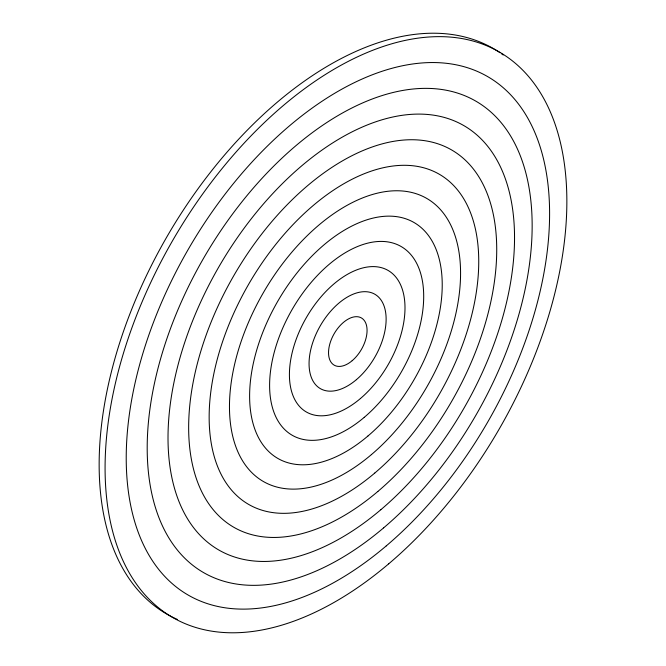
<?xml version="1.0" encoding="UTF-8"?>
<svg xmlns="http://www.w3.org/2000/svg" width="666" height="666" viewBox="0 0 666 666"><rect width="100%" height="100%" fill="white"/><g stroke="black" fill="none" stroke-linecap="round" stroke-linejoin="round"><path stroke-width="1" d="M177.347 619.422A326.523 188.52 -60 0 1 165.068 239.993A326.523 188.52 -60 0 1 499.983 52.706M501.615 53.829A326.523 188.52 -60 0 1 503.221 54.987M352.206 360.664A27.248 15.726 -60 0 0 361.846 318.215A27.248 15.726 -60 0 0 329.362 345.762A27.248 15.726 -60 0 0 352.206 360.664M380.835 509.715A245.03 141.467 -60 0 0 467.574 127.897A245.03 141.467 -60 0 0 175.408 375.707A245.03 141.467 -60 0 0 380.835 509.715M377.863 491.45A217.832 125.766 -60 0 0 454.978 152.014A217.832 125.766 -60 0 0 195.23 372.319A217.832 125.766 -60 0 0 377.863 491.45M374.725 473.085A190.634 110.065 -60 0 0 442.207 176.032A190.634 110.065 -60 0 0 214.902 368.831A190.634 110.065 -60 0 0 374.725 473.085M388.694 563.836A326.523 188.52 -60 0 0 504.279 55.037A326.523 188.52 -60 0 0 114.935 385.264A326.523 188.52 -60 0 0 388.694 563.836M367.915 436.03A136.197 78.63 -60 0 0 416.125 223.809A136.197 78.63 -60 0 0 253.729 361.546A136.197 78.63 -60 0 0 367.915 436.03M371.403 454.612A163.42 94.347 -60 0 0 429.254 199.966A163.42 94.347 -60 0 0 234.399 365.243A163.42 94.347 -60 0 0 371.403 454.612M364.244 417.341A108.966 62.912 -60 0 0 402.813 247.552A108.966 62.912 -60 0 0 272.894 357.75A108.966 62.912 -60 0 0 364.244 417.341M383.624 527.863A272.211 157.159 -60 0 0 479.986 103.696A272.211 157.159 -60 0 0 155.411 378.996A272.211 157.159 -60 0 0 383.624 527.863M360.406 398.551A81.727 47.186 -60 0 0 389.335 271.204A81.727 47.186 -60 0 0 291.883 353.854A81.727 47.186 -60 0 0 360.406 398.551M386.247 545.904A299.375 172.844 -60 0 0 492.224 79.412A299.375 172.844 -60 0 0 135.256 382.184A299.375 172.844 -60 0 0 386.247 545.904M356.393 379.662A54.487 31.46 -60 0 0 375.682 294.755A54.487 31.46 -60 0 0 310.706 349.858A54.487 31.46 -60 0 0 356.393 379.662"/></g></svg>
